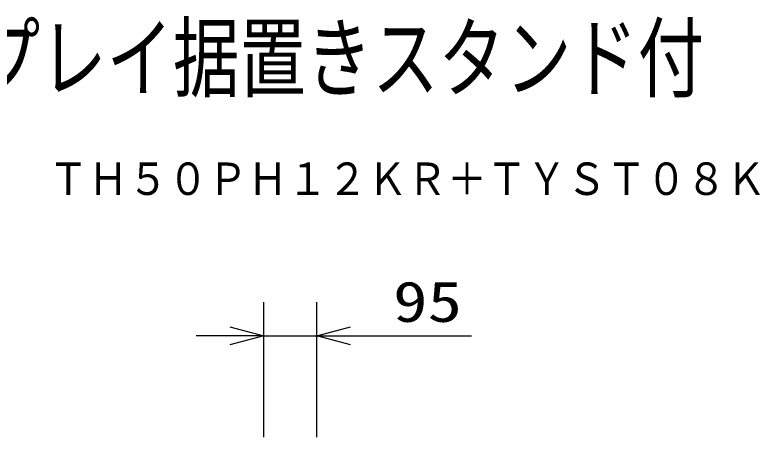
# Model space of a CAD drawing. Units: millimetres, scale not verified. Extents: x -63 to 63, y -57 to 57.
# Drawn here: x 18.11 to 62.29, y 32.35 to 57.39 of the extents above; entities that cross this region are included whole.
import ezdxf
from ezdxf.enums import TextEntityAlignment as Align

# ---------------------------------------------------------------- set-up
doc = ezdxf.new("R2010")
doc.units = ezdxf.units.MM
doc.header["$LTSCALE"] = 0.190236
doc.header["$PDMODE"] = 32
doc.header["$PDSIZE"] = 0.0951
for name, color, linetype in [('0-0_MOJI1', 2, 'Continuous'), ('0-1_TOUROKU', 1, 'Continuous'), ('0-4_SUNPO', 3, 'Continuous'), ('0-5_Defpoints', 7, 'Continuous')]:
    doc.layers.add(name, color=color, linetype=linetype)
doc.styles.add('ＭＳ ゴシック', font='')
doc.styles.get('ＭＳ ゴシック').set_extended_font_data('MS Gothic')

# ---------------------------------------------------------------- blocks, each defined once
blk = doc.blocks.new('_OPEN30')
at = {"layer": '0-5_Defpoints'}
blk.add_line((0, 0), (-1, 0), dxfattribs=at)
blk.add_lwpolyline([(-1, 0.26795), (0, 0), (-1, -0.26795)], dxfattribs=at)

msp = doc.modelspace()

# ---------------------------------------------------------------- linework, layer by layer
at = {"layer": '0-4_SUNPO'}
for p, q in [((32.8603, 32.3492), (32.8603, 40.3492)), ((36.0138, 32.3492), (36.0138, 40.3492)), ((30.8603, 38.3492), (28.8603, 38.3492)), ((32.8603, 38.3492), (36.0138, 38.3492)), ((38.0138, 38.3492), (45.1804, 38.3492))]:
    msp.add_line(p, q, dxfattribs=at)
at = {"layer": '0-5_Defpoints'}
msp.add_point((36.0138, 38.3492), dxfattribs=at)

# ---------------------------------------------------------------- block references
at = {"layer": '0-4_SUNPO', "xscale": 2, "yscale": 2}
msp.add_blockref('_OPEN30', (32.8603, 38.3492), dxfattribs=at)
at = {"layer": '0-4_SUNPO', "xscale": 2, "yscale": 2, "rotation": 180}
msp.add_blockref('_OPEN30', (36.0138, 38.3492), dxfattribs=at)

# ---------------------------------------------------------------- texts
at = {"layer": '0-0_MOJI1', "style": 'ＭＳ ゴシック', "width": 0.75}
msp.add_text('ハイビジョンプラズマディスプレイ据置きスタンド付', height=3.848, dxfattribs=at).set_placement((-35.5001, 51.7599), align=Align.BOTTOM_LEFT)
at = {"layer": '0-1_TOUROKU', "style": 'ＭＳ ゴシック', "width": 0.9}
msp.add_text('ＴＨ５０ＰＨ１２ＫＲ＋ＴＹＳＴ０８Ｋ', height=1.925, dxfattribs=at).set_placement((20.1, 46.13), align=Align.BOTTOM_LEFT)
at = {"layer": '0-4_SUNPO', "style": 'ＭＳ ゴシック', "width": 1.25}
msp.add_text('95', height=2.406, dxfattribs=at).set_placement((40.5302, 38.4587), align=Align.BOTTOM_LEFT)

doc.saveas('drawing.dxf')
